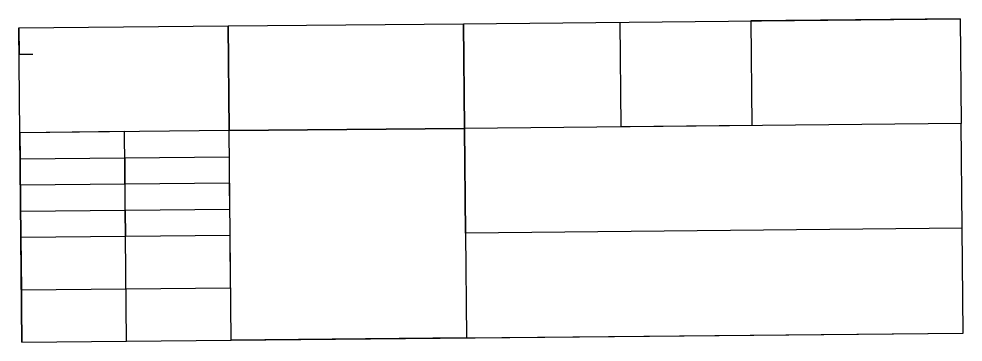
# Model space of a CAD drawing. Header units: centimetres. Extents: x 6.3 to 72, y 4.1 to 38.3.
# Drawn here: x 53.94 to 71.99, y 8.7 to 14.87 of the extents above; entities that cross this region are included whole.
import ezdxf

# ---------------------------------------------------------------- set-up
doc = ezdxf.new("R2010")
doc.units = ezdxf.units.CM
doc.header["$MEASUREMENT"] = 0

msp = doc.modelspace()

# ---------------------------------------------------------------- linework, layer by layer
at = {"lineweight": -3, "ltscale": 2}
for points in [[(53.9929, 8.69904), (71.99207, 8.87199), (71.97286, 10.87189), (62.4733, 10.78062), (62.49251, 8.78071), (71.99207, 8.87199), (71.97286, 10.87189), (71.95364, 12.8718), (62.45408, 12.78053), (62.4733, 10.78062), (62.45408, 12.78053), (62.49251, 8.78071), (57.99272, 8.73748), (57.95429, 12.73729), (62.45408, 12.78053), (57.95429, 12.73729), (53.95447, 12.69886), (53.9929, 8.69904), (53.95447, 12.69886), (53.93526, 14.69877), (57.93507, 14.7372), (57.95429, 12.73729), (57.93507, 14.7372), (62.43487, 14.78043), (62.45408, 12.78053), (62.43487, 14.78043), (71.93443, 14.87171), (71.95364, 12.8718)], [(71.93443, 14.87171), (67.93461, 14.83328), (67.95383, 12.83337), (65.45394, 12.80935), (65.43473, 14.80926)], [(53.93526, 14.69877), (53.93526, 14.69877), (53.94006, 14.19879), (54.20348, 14.20132)], [(53.9929, 8.69904), (55.99281, 8.71826), (55.95438, 12.71808), (53.95447, 12.69886), (53.95928, 12.19888), (55.95919, 12.2181), (55.95919, 12.2181), (55.95919, 12.2181), (55.96399, 11.71812), (53.96408, 11.69891), (53.96889, 11.19893), (55.96879, 11.21814), (55.9736, 10.71817), (53.97369, 10.69895), (53.9833, 9.699), (55.9832, 9.71821), (57.98311, 9.73743), (57.9735, 10.73738), (55.9736, 10.71817), (55.96879, 11.21814), (57.9687, 11.23736), (57.9639, 11.73734), (55.96399, 11.71812), (55.95919, 12.2181), (57.95909, 12.23731)]]:
    msp.add_lwpolyline(points, dxfattribs=at)

doc.saveas('drawing.dxf')
